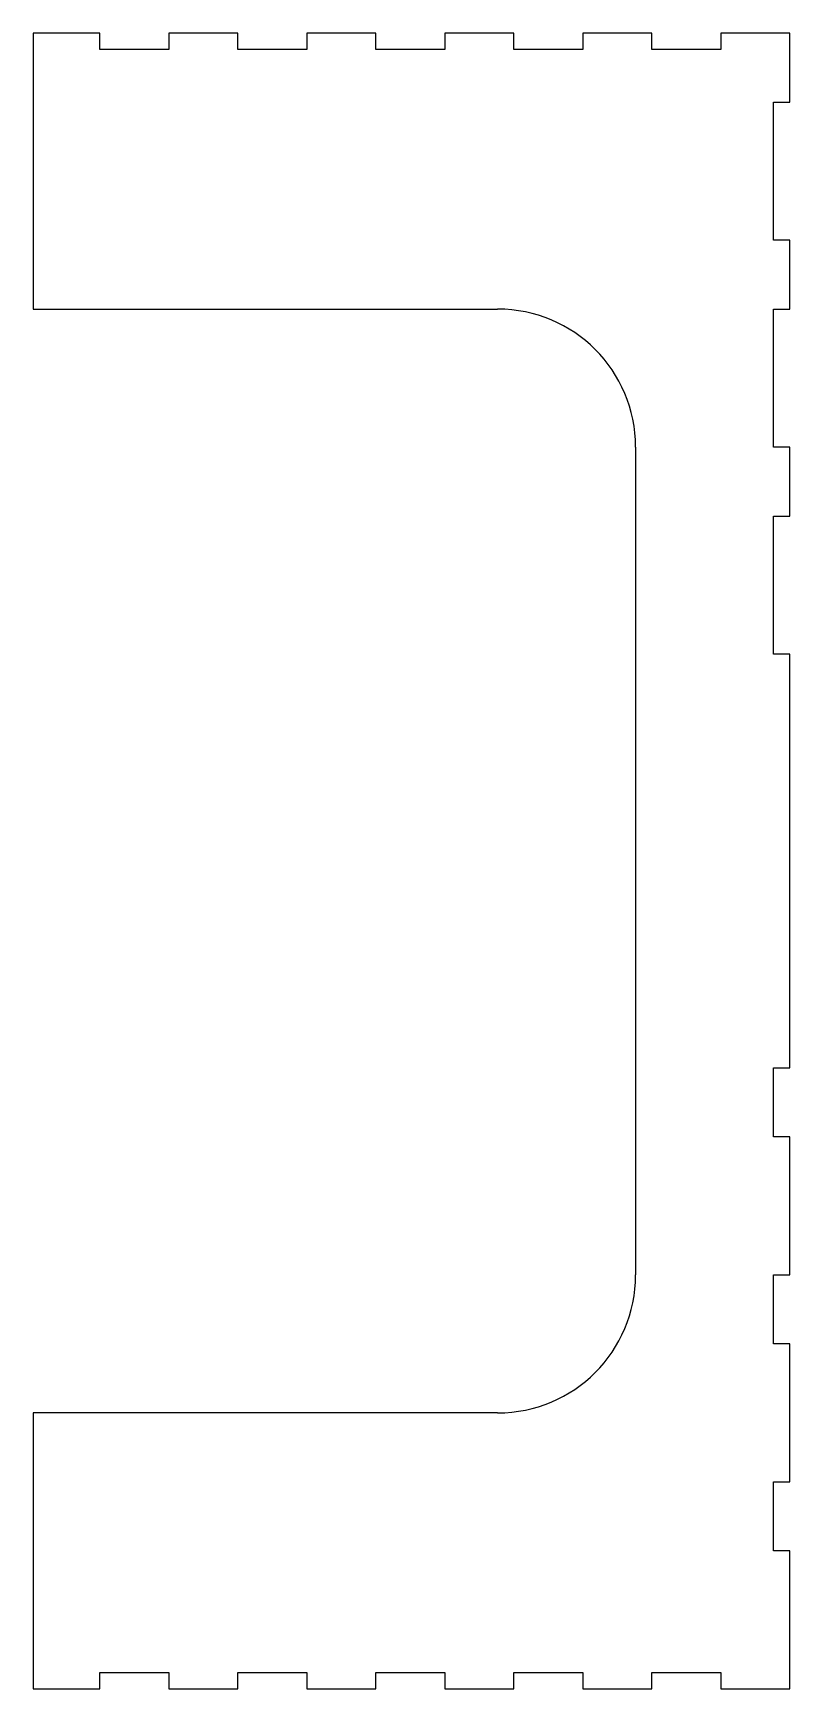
# Model space of a CAD drawing. Header units: millimetres. Extents: x -279 to 0, y 0 to 610.
import ezdxf

# ---------------------------------------------------------------- set-up
doc = ezdxf.new("R2010")
doc.units = ezdxf.units.MM
doc.layers.get('0').update_dxf_attribs({"linetype": 'CONTINUOUS'})

msp = doc.modelspace()

# ---------------------------------------------------------------- linework, layer by layer
for p, q in [((-254, 609.6, 0), (-278.6, 609.6, 0)), ((-278.6, 609.6, 0), (-278.6, 508, 0)), ((-254, 603.6, 0), (-254, 609.6, 0)), ((-228.6, 603.6, 0), (-254, 603.6, 0)), ((-203.2, 609.6, 0), (-228.6, 609.6, 0)), ((-228.6, 609.6, 0), (-228.6, 603.6, 0)), ((-203.2, 603.6, 0), (-203.2, 609.6, 0)), ((-177.8, 603.6, 0), (-203.2, 603.6, 0)), ((-152.4, 609.6, 0), (-177.8, 609.6, 0)), ((-177.8, 609.6, 0), (-177.8, 603.6, 0)), ((-152.4, 603.6, 0), (-152.4, 609.6, 0)), ((-127, 603.6, 0), (-152.4, 603.6, 0)), ((-101.6, 609.6, 0), (-127, 609.6, 0)), ((-127, 609.6, 0), (-127, 603.6, 0)), ((-101.6, 603.6, 0), (-101.6, 609.6, 0)), ((-76.2, 603.6, 0), (-101.6, 603.6, 0)), ((-50.8, 609.6, 0), (-76.2, 609.6, 0)), ((-76.2, 609.6, 0), (-76.2, 603.6, 0)), ((-50.8, 603.6, 0), (-50.8, 609.6, 0)), ((-25.4, 603.6, 0), (-50.8, 603.6, 0)), ((0, 609.6, 0), (-25.4, 609.6, 0)), ((-25.4, 609.6, 0), (-25.4, 603.6, 0)), ((0, 584.2, 0), (0, 609.6, 0)), ((-6, 533.4, 0), (-6, 584.2, 0)), ((-6, 584.2, 0), (0, 584.2, 0)), ((0, 533.4, 0), (-6, 533.4, 0)), ((0, 508, 0), (0, 533.4, 0)), ((-278.6, 508, 0), (-107.6, 508, 0)), ((-6, 457.2, 0), (-6, 508, 0)), ((-6, 508, 0), (0, 508, 0)), ((-56.8, 457.2, 0), (-56.8, 152.4, 0)), ((0, 457.2, 0), (-6, 457.2, 0)), ((0, 431.8, 0), (0, 457.2, 0)), ((-6, 381, 0), (-6, 431.8, 0)), ((-6, 431.8, 0), (0, 431.8, 0)), ((0, 381, 0), (-6, 381, 0)), ((0, 228.6, 0), (0, 381, 0)), ((-6, 203.2, 0), (-6, 228.6, 0)), ((-6, 228.6, 0), (0, 228.6, 0)), ((0, 203.2, 0), (-6, 203.2, 0)), ((0, 152.4, 0), (0, 203.2, 0)), ((-6, 127, 0), (-6, 152.4, 0)), ((-6, 152.4, 0), (0, 152.4, 0)), ((0, 127, 0), (-6, 127, 0)), ((0, 76.2, 0), (0, 127, 0)), ((-107.6, 101.6, 0), (-278.6, 101.6, 0)), ((-278.6, 101.6, 0), (-278.6, 6, 0)), ((-6, 50.8, 0), (-6, 76.2, 0)), ((-6, 76.2, 0), (0, 76.2, 0)), ((0, 50.8, 0), (-6, 50.8, 0)), ((0, 0, 0), (0, 50.8, 0)), ((-278.6, 6, 0), (-278.6, 6, 0)), ((-278.6, 6, 0), (-278.6, 0, 0)), ((-278.6, 0, 0), (-254, 0, 0)), ((-254, 0, 0), (-254, 6, 0)), ((-254, 6, 0), (-228.6, 6, 0)), ((-228.6, 6, 0), (-228.6, 0, 0)), ((-228.6, 0, 0), (-203.2, 0, 0)), ((-203.2, 0, 0), (-203.2, 6, 0)), ((-203.2, 6, 0), (-177.8, 6, 0)), ((-177.8, 6, 0), (-177.8, 0, 0)), ((-177.8, 0, 0), (-152.4, 0, 0)), ((-152.4, 0, 0), (-152.4, 6, 0)), ((-152.4, 6, 0), (-127, 6, 0)), ((-127, 6, 0), (-127, 0, 0)), ((-127, 0, 0), (-101.6, 0, 0)), ((-101.6, 0, 0), (-101.6, 6, 0)), ((-101.6, 6, 0), (-76.2, 6, 0)), ((-76.2, 6, 0), (-76.2, 0, 0)), ((-76.2, 0, 0), (-50.8, 0, 0)), ((-50.8, 0, 0), (-50.8, 6, 0)), ((-50.8, 6, 0), (-25.4, 6, 0)), ((-25.4, 6, 0), (-25.4, 0, 0)), ((-25.4, 0, 0), (0, 0, 0))]:
    msp.add_line(p, q)
for centre, start, end in [((-107.6, 457.2, 0), 0, 90), ((-107.6, 152.4, 0), -90, 0)]:
    msp.add_arc(centre, 50.8, start, end)

doc.saveas('drawing.dxf')
